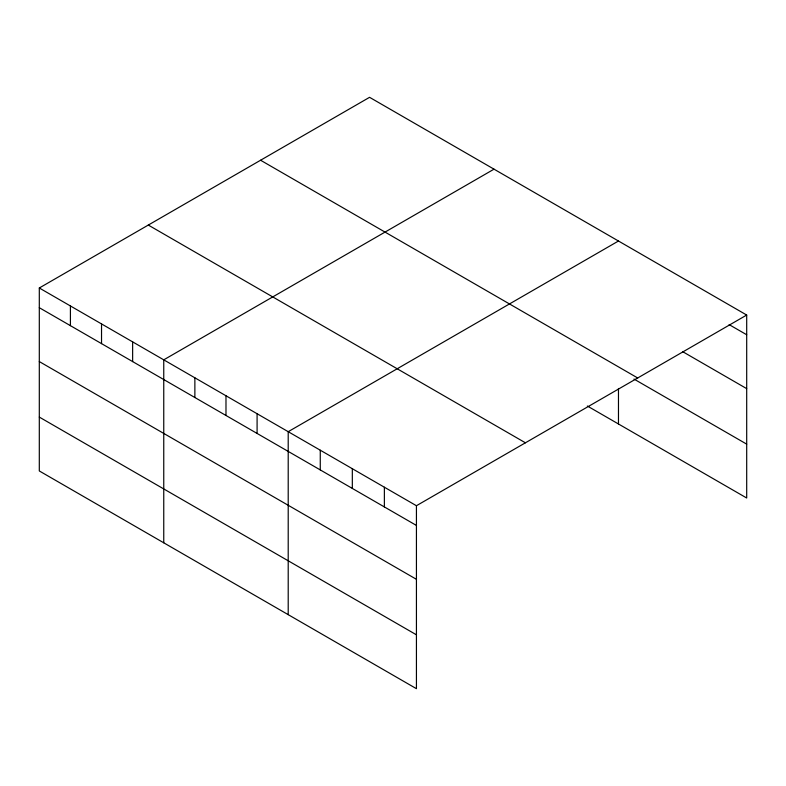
<?xml version="1.0" encoding="UTF-8"?>
<svg xmlns="http://www.w3.org/2000/svg" width="786" height="786" viewBox="0 0 786 786"><rect width="100%" height="100%" fill="white"/><g stroke="black" fill="none" stroke-linecap="round" stroke-linejoin="round"><path stroke-width="1.18" d="M39.3 287.99L416.433 505.722L416.433 688.683L39.3 470.952L39.3 287.99L369.567 97.317L746.7 315.048L746.7 498.01L587.358 406.018M494.021 169.167L163.753 359.841L163.753 542.802M618.474 241.017L288.207 431.691L288.207 614.662M416.433 505.722L746.7 315.048M729.123 324.608L746.7 334.757M682.592 351.617L746.7 388.638M260.579 160.236L637.711 377.978M633.988 379.068L746.7 444.139M148.289 225.061L525.421 442.803M39.3 307.699L416.433 525.441M39.3 361.57L416.433 579.311M39.3 417.081L416.433 634.813M618.474 388.471L618.474 423.978M384.374 487.222L384.374 506.931M352.325 468.711L352.325 488.42M320.266 450.201L320.266 469.92M257.091 413.731L257.091 433.45M225.985 395.771L225.985 415.48M194.869 377.811L194.869 397.52M132.638 341.881L132.638 361.589M101.532 323.92L101.532 343.629M70.416 305.95L70.416 325.669"/></g></svg>
